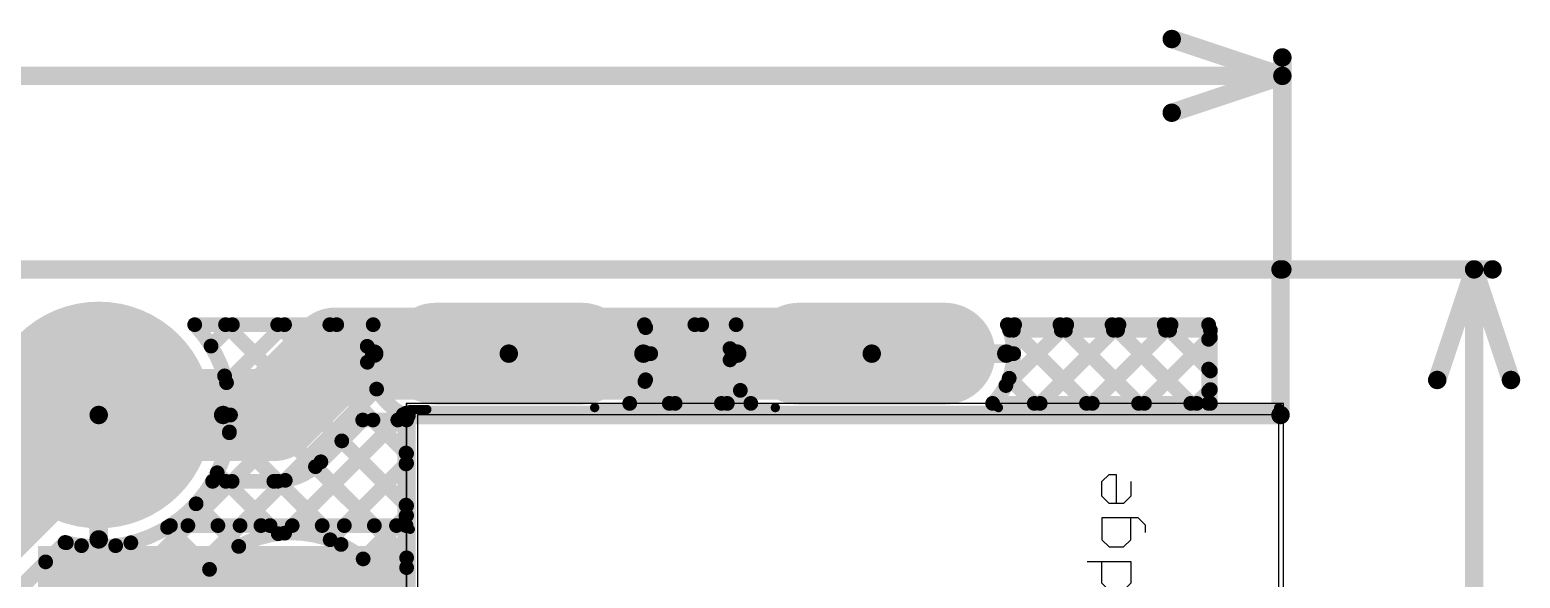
# Model space of a CAD drawing. Header units: millimetres. Extents: x 3.9 to 7.44, y 1.03 to 3.16.
# Drawn here: x 6.624 to 7.432, y 2.862 to 3.16 of the extents above; entities that cross this region are included whole.
import ezdxf

# ---------------------------------------------------------------- set-up
doc = ezdxf.new("R2010")
doc.units = ezdxf.units.MM
doc.header["$MEASUREMENT"] = 0
for name, color, linetype in [('BottomLayer', 5, 'Continuous'), ('BottomSolder', 6, 'Continuous'), ('Mechanical1', 6, 'Continuous'), ('Mechanical2', 216, 'Continuous'), ('MultiLayer', 9, 'Continuous'), ('PadHoleLayer', 156, 'Continuous'), ('TopLayer', 1, 'Continuous'), ('TopOverlay', 2, 'Continuous'), ('TopSolder', 216, 'Continuous')]:
    doc.layers.add(name, color=color, linetype=linetype)

# ---------------------------------------------------------------- blocks, each defined once
blk = doc.blocks.new('DC_C024E_7A_1_65_1')
at = {"layer": 'BottomLayer'}
for points, const_width in [([(-0.01555, 0.16929), (-0.12972, 0.16929)], 0.04331), ([(0.11831, 0.08098), (0.11831, 0.11642)], 0.04331), ([(-0.11791, -0.16929), (-0.19665, -0.16929)], 0.04724), ([(0.07894, -0.16929), (0.0002, -0.16929)], 0.04724)]:
    blk.add_lwpolyline(points, dxfattribs=dict(at, const_width=const_width))
for points, const_width in [([(-0.14055, 0.16929, 1), (-0.1189, 0.16929, 1)], 0.02165), ([(-0.02638, 0.16929, 1), (-0.00472, 0.16929, 1)], 0.02165), ([(0.10748, 0.11642, 1), (0.12913, 0.11642, 1)], 0.02165), ([(0.10748, 0.08098, 1), (0.12913, 0.08098, 1)], 0.02165), ([(0.13268, -0.01181, 1), (0.18189, -0.01181, 1)], 0.04921), ([(-0.20846, -0.16929, 1), (-0.18484, -0.16929, 1)], 0.02362), ([(-0.12972, -0.16929, 1), (-0.1061, -0.16929, 1)], 0.02362), ([(-0.01161, -0.16929, 1), (0.01201, -0.16929, 1)], 0.02362), ([(0.06713, -0.16929, 1), (0.09075, -0.16929, 1)], 0.02362)]:
    blk.add_lwpolyline(points, format="xyb", close=True, dxfattribs=dict(at, const_width=const_width))
at = {"layer": 'BottomSolder'}
for points, const_width in [([(-0.01555, 0.16929), (-0.12972, 0.16929)], 0.05131), ([(0.11831, 0.08098), (0.11831, 0.11642)], 0.05131), ([(-0.11791, -0.16929), (-0.19665, -0.16929)], 0.05524), ([(0.07894, -0.16929), (0.0002, -0.16929)], 0.05524)]:
    blk.add_lwpolyline(points, dxfattribs=dict(at, const_width=const_width))
for points, const_width in [([(-0.14255, 0.16929, 1), (-0.1169, 0.16929, 1)], 0.02565), ([(-0.02838, 0.16929, 1), (-0.00272, 0.16929, 1)], 0.02565), ([(0.10548, 0.11642, 1), (0.13113, 0.11642, 1)], 0.02565), ([(0.10548, 0.08098, 1), (0.13113, 0.08098, 1)], 0.02565), ([(0.13068, -0.01181, 1), (0.18389, -0.01181, 1)], 0.05321), ([(-0.21046, -0.16929, 1), (-0.18284, -0.16929, 1)], 0.02762), ([(-0.13172, -0.16929, 1), (-0.1041, -0.16929, 1)], 0.02762), ([(-0.01361, -0.16929, 1), (0.01401, -0.16929, 1)], 0.02762), ([(0.06513, -0.16929, 1), (0.09275, -0.16929, 1)], 0.02762)]:
    blk.add_lwpolyline(points, format="xyb", close=True, dxfattribs=dict(at, const_width=const_width))
at = {"layer": 'Mechanical1'}
for p, q in [((0.089, 0.139), (-0.378, 0.139)), ((-0.378, 0.139), (-0.378, -0.136)), ((0.089, -0.136), (0.089, 0.139)), ((-0.378, -0.136), (0.089, -0.136))]:
    blk.add_line(p, q, dxfattribs=at)
at = {"layer": 'MultiLayer'}
for points, const_width in [([(-0.01555, 0.16929), (-0.12972, 0.16929)], 0.04331), ([(0.11831, 0.08098), (0.11831, 0.11642)], 0.04331), ([(-0.11791, -0.16929), (-0.19665, -0.16929)], 0.04724), ([(0.07894, -0.16929), (0.0002, -0.16929)], 0.04724)]:
    blk.add_lwpolyline(points, dxfattribs=dict(at, const_width=const_width))
for points, const_width in [([(-0.14055, 0.16929, 1), (-0.1189, 0.16929, 1)], 0.02165), ([(-0.02638, 0.16929, 1), (-0.00472, 0.16929, 1)], 0.02165), ([(0.10748, 0.11642, 1), (0.12913, 0.11642, 1)], 0.02165), ([(0.10748, 0.08098, 1), (0.12913, 0.08098, 1)], 0.02165), ([(0.13268, -0.01181, 1), (0.18189, -0.01181, 1)], 0.04921), ([(-0.20846, -0.16929, 1), (-0.18484, -0.16929, 1)], 0.02362), ([(-0.12972, -0.16929, 1), (-0.1061, -0.16929, 1)], 0.02362), ([(-0.01161, -0.16929, 1), (0.01201, -0.16929, 1)], 0.02362), ([(0.06713, -0.16929, 1), (0.09075, -0.16929, 1)], 0.02362)]:
    blk.add_lwpolyline(points, format="xyb", close=True, dxfattribs=dict(at, const_width=const_width))
at = {"layer": 'PadHoleLayer'}
for points, const_width in [([(-0.02121, 0.16117), (-0.12406, 0.16117, -1), (-0.12406, 0.17741), (-0.02121, 0.17741, -1)], 0.00541), ([(0.11019, 0.08271), (0.11019, 0.11469, -1), (0.12643, 0.11469), (0.12643, 0.08271, -1)], 0.00541), ([(0.1435, -0.01181, 1), (0.17106, -0.01181, 1)], 0.02756), ([(-0.12751, -0.17741), (-0.18706, -0.17741, -1), (-0.18706, -0.16117), (-0.12751, -0.16117, -1)], 0.00541), ([(0.06934, -0.17741), (0.00979, -0.17741, -1), (0.00979, -0.16117), (0.06934, -0.16117, -1)], 0.00541)]:
    blk.add_lwpolyline(points, format="xyb", close=True, dxfattribs=dict(at, const_width=const_width))
at = {"layer": 'TopLayer'}
for points, const_width in [([(-0.01555, 0.16929), (-0.12972, 0.16929)], 0.04331), ([(0.11831, 0.08098), (0.11831, 0.11642)], 0.04331), ([(-0.11791, -0.16929), (-0.19665, -0.16929)], 0.04724), ([(0.07894, -0.16929), (0.0002, -0.16929)], 0.04724)]:
    blk.add_lwpolyline(points, dxfattribs=dict(at, const_width=const_width))
for points, const_width in [([(-0.14055, 0.16929, 1), (-0.1189, 0.16929, 1)], 0.02165), ([(-0.02638, 0.16929, 1), (-0.00472, 0.16929, 1)], 0.02165), ([(0.10748, 0.11642, 1), (0.12913, 0.11642, 1)], 0.02165), ([(0.10748, 0.08098, 1), (0.12913, 0.08098, 1)], 0.02165), ([(0.13268, -0.01181, 1), (0.18189, -0.01181, 1)], 0.04921), ([(-0.20846, -0.16929, 1), (-0.18484, -0.16929, 1)], 0.02362), ([(-0.12972, -0.16929, 1), (-0.1061, -0.16929, 1)], 0.02362), ([(-0.01161, -0.16929, 1), (0.01201, -0.16929, 1)], 0.02362), ([(0.06713, -0.16929, 1), (0.09075, -0.16929, 1)], 0.02362)]:
    blk.add_lwpolyline(points, format="xyb", close=True, dxfattribs=dict(at, const_width=const_width))
at = {"layer": 'TopOverlay'}
for p, q in [((0.086, 0.134), (0.086, 0.134)), ((-0.2742, 0.1245), (-0.29782, 0.1245)), ((-0.29782, 0.1245), (-0.29782, 0.11269)), ((-0.28601, 0.11269), (-0.28601, 0.1245)), ((-0.28601, 0.1245), (-0.28601, 0.11269)), ((-0.2742, 0.11269), (-0.2742, 0.1245)), ((-0.29782, 0.11269), (-0.29388, 0.10876)), ((-0.29388, 0.10876), (-0.28994, 0.10876)), ((-0.28994, 0.10876), (-0.28601, 0.11269)), ((-0.28601, 0.11269), (-0.28207, 0.10876)), ((-0.28207, 0.10876), (-0.27814, 0.10876)), ((-0.27814, 0.10876), (-0.2742, 0.11269)), ((-0.29388, 0.10089), (-0.29782, 0.09695)), ((-0.28601, 0.10089), (-0.29388, 0.10089)), ((-0.28207, 0.09695), (-0.28601, 0.10089)), ((-0.29782, 0.09695), (-0.29782, 0.08908)), ((-0.29782, 0.08908), (-0.29388, 0.08514)), ((-0.28601, 0.08514), (-0.28207, 0.08908)), ((-0.28207, 0.08908), (-0.28207, 0.09695)), ((-0.29388, 0.08514), (-0.28601, 0.08514)), ((-0.29782, 0.07334), (-0.29388, 0.07727)), ((-0.29782, 0.06153), (-0.29782, 0.07334)), ((-0.29388, 0.07727), (-0.28994, 0.07334)), ((-0.28994, 0.07334), (-0.28994, 0.06153)), ((-0.28207, 0.07334), (-0.28207, 0.06546)), ((-0.28207, 0.06546), (-0.28601, 0.06153)), ((-0.28601, 0.06153), (-0.29782, 0.06153)), ((-0.28207, 0.05366), (-0.29782, 0.05366)), ((-0.29782, 0.05366), (-0.28994, 0.05366)), ((-0.28994, 0.05366), (-0.28601, 0.04972)), ((-0.28601, 0.04972), (-0.28207, 0.04579)), ((-0.28207, 0.04579), (-0.28207, 0.04185)), ((-0.29782, 0.02611), (-0.29388, 0.03004)), ((-0.29782, 0.0143), (-0.29782, 0.02611)), ((-0.29388, 0.03004), (-0.28601, 0.03004)), ((-0.28601, 0.03004), (-0.28207, 0.02611)), ((-0.28207, 0.02611), (-0.28207, 0.0143)), ((-0.2742, 0.0143), (-0.29782, 0.0143)), ((-0.2742, -0.01719), (-0.29782, -0.01719)), ((-0.29782, -0.01719), (-0.29782, -0.03293)), ((-0.28601, -0.01719), (-0.28601, -0.02506)), ((-0.2742, -0.03293), (-0.2742, -0.01719)), ((-0.29782, -0.04474), (-0.29388, -0.0408)), ((-0.29782, -0.05654), (-0.29782, -0.04474)), ((-0.29388, -0.0408), (-0.28601, -0.0408)), ((-0.28601, -0.0408), (-0.28207, -0.04474)), ((-0.28207, -0.04474), (-0.28207, -0.05654)), ((-0.2742, -0.05654), (-0.29782, -0.05654)), ((-0.29388, -0.06441), (-0.29782, -0.06835)), ((-0.28601, -0.06441), (-0.29388, -0.06441)), ((-0.28207, -0.06835), (-0.28601, -0.06441)), ((-0.30569, -0.07229), (-0.30569, -0.07622)), ((-0.29782, -0.06835), (-0.29782, -0.08016)), ((-0.28207, -0.08016), (-0.28207, -0.06835)), ((-0.30569, -0.07622), (-0.30175, -0.08016)), ((-0.30175, -0.08016), (-0.28207, -0.08016)), ((-0.29782, -0.09196), (-0.29388, -0.08803)), ((-0.29388, -0.08803), (-0.28601, -0.08803)), ((-0.28994, -0.10377), (-0.28994, -0.08803)), ((-0.28601, -0.08803), (-0.28207, -0.09196)), ((-0.29782, -0.09984), (-0.29782, -0.09196)), ((-0.28207, -0.09196), (-0.28207, -0.09984)), ((-0.28601, -0.10377), (-0.28994, -0.10377)), ((-0.28207, -0.09984), (-0.28601, -0.10377))]:
    blk.add_line(p, q, dxfattribs=at)
for points, const_width in [([(-0.214, 0.143), (-0.378, 0.143)], 0.005), ([(0.09265, 0.143), (0.081, 0.143)], 0.005), ([(0.09265, 0.143), (0.09265, 0.07665)], 0.005), ([(-0.349, 0.104), (-0.366, 0.087)], 0.005), ([(-0.349, 0.104), (-0.349, 0.087)], 0.005), ([(-0.349, 0.07), (-0.366, 0.087)], 0.005), ([(-0.349, 0.087), (-0.349, 0.07)], 0.005), ([(-0.319, 0.087), (-0.349, 0.087)], 0.005), ([(0.093, -0.074), (0.093, -0.139)], 0.00504), ([(0.093, -0.139), (0.084, -0.139)], 0.005), ([(-0.226, -0.14), (-0.378, -0.14)], 0.005), ([(-0.007, -0.14), (-0.105, -0.14)], 0.005)]:
    blk.add_lwpolyline(points, dxfattribs=dict(at, const_width=const_width))
for points, const_width in [([(-0.37925, 0.143, 1), (-0.37675, 0.143, 1)], 0.0025), ([(-0.21525, 0.143, 1), (-0.21275, 0.143, 1)], 0.0025), ([(0.07975, 0.143, 1), (0.08225, 0.143, 1)], 0.0025), ([(0.0914, 0.143, 1), (0.0939, 0.143, 1)], 0.0025), ([(0.0914, 0.143, 1), (0.0939, 0.143, 1)], 0.0025), ([(-0.35025, 0.104, 1), (-0.34775, 0.104, 1)], 0.0025), ([(-0.35025, 0.104, 1), (-0.34775, 0.104, 1)], 0.0025), ([(-0.36725, 0.087, 1), (-0.36475, 0.087, 1)], 0.0025), ([(-0.36725, 0.087, 1), (-0.36475, 0.087, 1)], 0.0025), ([(-0.35025, 0.087, 1), (-0.34775, 0.087, 1)], 0.0025), ([(-0.35025, 0.087, 1), (-0.34775, 0.087, 1)], 0.0025), ([(-0.35025, 0.087, 1), (-0.34775, 0.087, 1)], 0.0025), ([(-0.32025, 0.087, 1), (-0.31775, 0.087, 1)], 0.0025), ([(0.0914, 0.07665, 1), (0.0939, 0.07665, 1)], 0.0025), ([(-0.35025, 0.07, 1), (-0.34775, 0.07, 1)], 0.0025), ([(-0.35025, 0.07, 1), (-0.34775, 0.07, 1)], 0.0025), ([(0.17107, 0.056, 1), (0.15693, 0.056, 1)], 0.01), ([(0.15443, 0.056, 1), (0.15943, 0.056, 1)], 0.005), ([(0.16857, 0.056, 1), (0.17357, 0.056, 1)], 0.005), ([(0.09174, -0.074, 1), (0.09426, -0.074, 1)], 0.00252), ([(0.08275, -0.139, 1), (0.08525, -0.139, 1)], 0.0025), ([(0.09174, -0.139, 1), (0.09426, -0.139, 1)], 0.00252), ([(0.09175, -0.139, 1), (0.09425, -0.139, 1)], 0.0025), ([(-0.37925, -0.14, 1), (-0.37675, -0.14, 1)], 0.0025), ([(-0.22725, -0.14, 1), (-0.22475, -0.14, 1)], 0.0025), ([(-0.10625, -0.14, 1), (-0.10375, -0.14, 1)], 0.0025), ([(-0.00825, -0.14, 1), (-0.00575, -0.14, 1)], 0.0025)]:
    blk.add_lwpolyline(points, format="xyb", close=True, dxfattribs=dict(at, const_width=const_width))
at = {"layer": 'TopSolder'}
for points, const_width in [([(-0.01555, 0.16929), (-0.12972, 0.16929)], 0.05131), ([(0.11831, 0.08098), (0.11831, 0.11642)], 0.05131), ([(-0.11791, -0.16929), (-0.19665, -0.16929)], 0.05524), ([(0.07894, -0.16929), (0.0002, -0.16929)], 0.05524)]:
    blk.add_lwpolyline(points, dxfattribs=dict(at, const_width=const_width))
for points, const_width in [([(-0.14255, 0.16929, 1), (-0.1169, 0.16929, 1)], 0.02565), ([(-0.02838, 0.16929, 1), (-0.00272, 0.16929, 1)], 0.02565), ([(0.10548, 0.11642, 1), (0.13113, 0.11642, 1)], 0.02565), ([(0.10548, 0.08098, 1), (0.13113, 0.08098, 1)], 0.02565), ([(0.13068, -0.01181, 1), (0.18389, -0.01181, 1)], 0.05321), ([(-0.21046, -0.16929, 1), (-0.18284, -0.16929, 1)], 0.02762), ([(-0.13172, -0.16929, 1), (-0.1041, -0.16929, 1)], 0.02762), ([(-0.01361, -0.16929, 1), (0.01401, -0.16929, 1)], 0.02762), ([(0.06513, -0.16929, 1), (0.09275, -0.16929, 1)], 0.02762)]:
    blk.add_lwpolyline(points, format="xyb", close=True, dxfattribs=dict(at, const_width=const_width))

msp = doc.modelspace()

# ---------------------------------------------------------------- linework, layer by layer
at = {"layer": 'BottomLayer'}
for p, q in [((7.30369, 2.9573), (6.828, 2.9573)), ((6.828, 2.9573), (6.828, 2.6693)), ((7.30369, 2.6873), (7.30369, 2.9573))]:
    msp.add_line(p, q, dxfattribs=at)
for points, const_width in [([(6.63225, 2.951, 1), (6.68975, 2.951, 1)], 0.0575), ([(6.77679, 2.98429, 1), (6.80179, 2.98429, 1)], 0.025), ([(6.77679, 2.98429, 1), (6.80179, 2.98429, 1)], 0.025), ([(6.86493, 2.98429, 1), (6.88993, 2.98429, 1)], 0.025), ([(6.86493, 2.98429, 1), (6.88993, 2.98429, 1)], 0.025), ([(7.06178, 2.98429, 1), (7.08678, 2.98429, 1)], 0.025), ([(7.15306, 2.997, 1), (7.15706, 2.997, 1)], 0.004), ([(7.15306, 2.997, 1), (7.15706, 2.997, 1)], 0.004), ([(7.15506, 2.997, 1), (7.15906, 2.997, 1)], 0.004), ([(7.18107, 2.997, 1), (7.18507, 2.997, 1)], 0.004), ([(7.18334, 2.997, 1), (7.18734, 2.997, 1)], 0.004), ([(7.20936, 2.997, 1), (7.21336, 2.997, 1)], 0.004), ([(7.21162, 2.997, 1), (7.21562, 2.997, 1)], 0.004), ([(7.23764, 2.997, 1), (7.24164, 2.997, 1)], 0.004), ([(7.23991, 2.997, 1), (7.24391, 2.997, 1)], 0.004), ([(7.262, 2.997, 1), (7.266, 2.997, 1)], 0.004), ([(7.262, 2.997, 1), (7.266, 2.997, 1)], 0.004), ([(7.262, 2.99307, 1), (7.266, 2.99307, 1)], 0.004), ([(7.07778, 2.98429, 1), (7.08278, 2.98429, 1)], 0.005), ([(7.15078, 2.98429, 1), (7.15578, 2.98429, 1)], 0.005), ([(7.15528, 2.98429, 1), (7.15928, 2.98429, 1)], 0.004), ([(7.15528, 2.98429, 1), (7.15928, 2.98429, 1)], 0.004), ([(6.6485, 2.951, 1), (6.6735, 2.951, 1)], 0.025), ([(6.6485, 2.951, 1), (6.6735, 2.951, 1)], 0.025), ([(6.7435, 2.951, 1), (6.7685, 2.951, 1)], 0.025), ([(6.7435, 2.951, 1), (6.7685, 2.951, 1)], 0.025), ([(7.15283, 2.97094, 1), (7.15683, 2.97094, 1)], 0.004), ([(7.262, 2.97491, 1), (7.266, 2.97491, 1)], 0.004), ([(7.15106, 2.96699, 1), (7.15506, 2.96699, 1)], 0.004), ([(7.262, 2.96479, 1), (7.266, 2.96479, 1)], 0.004), ([(7.14386, 2.9573, 1), (7.14786, 2.9573, 1)], 0.004), ([(7.14386, 2.9573, 1), (7.14786, 2.9573, 1)], 0.004), ([(7.16647, 2.9573, 1), (7.17047, 2.9573, 1)], 0.004), ([(7.16966, 2.9573, 1), (7.17366, 2.9573, 1)], 0.004), ([(7.19476, 2.9573, 1), (7.19876, 2.9573, 1)], 0.004), ([(7.19794, 2.9573, 1), (7.20194, 2.9573, 1)], 0.004), ([(7.22304, 2.9573, 1), (7.22704, 2.9573, 1)], 0.004), ([(7.22623, 2.9573, 1), (7.23023, 2.9573, 1)], 0.004), ([(7.25132, 2.9573, 1), (7.25532, 2.9573, 1)], 0.004), ([(7.25451, 2.9573, 1), (7.25851, 2.9573, 1)], 0.004), ([(7.262, 2.9573, 1), (7.266, 2.9573, 1)], 0.004), ([(7.262, 2.9573, 1), (7.266, 2.9573, 1)], 0.004), ([(6.6585, 2.951, 1), (6.6635, 2.951, 1)], 0.005), ([(6.6585, 2.951, 1), (6.6635, 2.951, 1)], 0.005), ([(6.8022, 2.94829, 1), (6.8062, 2.94829, 1)], 0.004), ([(6.8022, 2.94829, 1), (6.8062, 2.94829, 1)], 0.004), ([(6.80778, 2.94829, 1), (6.81178, 2.94829, 1)], 0.004), ([(6.82124, 2.94829, 1), (6.82524, 2.94829, 1)], 0.004), ([(6.826, 2.94829, 1), (6.83, 2.94829, 1)], 0.004), ([(6.826, 2.94829, 1), (6.83, 2.94829, 1)], 0.004), ([(6.79085, 2.93694, 1), (6.79485, 2.93694, 1)], 0.004), ([(6.77656, 2.92295, 1), (6.78056, 2.92295, 1)], 0.004), ([(6.77946, 2.92554, 1), (6.78346, 2.92554, 1)], 0.004), ([(6.7795, 2.92559, 1), (6.7835, 2.92559, 1)], 0.004), ([(6.7795, 2.92559, 1), (6.7835, 2.92559, 1)], 0.004), ([(6.826, 2.93007, 1), (6.83, 2.93007, 1)], 0.004), ([(6.826, 2.92477, 1), (6.83, 2.92477, 1)], 0.004), ([(6.72078, 2.915, 1), (6.72478, 2.915, 1)], 0.004), ([(6.72078, 2.915, 1), (6.72478, 2.915, 1)], 0.004), ([(6.72794, 2.915, 1), (6.73194, 2.915, 1)], 0.004), ([(6.73138, 2.915, 1), (6.73538, 2.915, 1)], 0.004), ([(6.754, 2.915, 1), (6.758, 2.915, 1)], 0.004), ([(6.754, 2.915, 1), (6.758, 2.915, 1)], 0.004), ([(6.754, 2.915, 1), (6.758, 2.915, 1)], 0.004), ([(6.75616, 2.91506, 1), (6.76016, 2.91506, 1)], 0.004), ([(6.7602, 2.91554, 1), (6.7642, 2.91554, 1)], 0.004), ([(6.71183, 2.90282, 1), (6.71583, 2.90282, 1)], 0.004), ([(6.826, 2.90179, 1), (6.83, 2.90179, 1)], 0.004), ([(6.69634, 2.89003, 1), (6.70034, 2.89003, 1)], 0.004), ([(6.826, 2.89649, 1), (6.83, 2.89649, 1)], 0.004), ([(6.6585, 2.8835, 1), (6.6635, 2.8835, 1)], 0.005), ([(6.82593, 2.82681, 1), (6.7055, 2.82681, 1)], 0.008), ([(6.75636, 2.88657, 1), (6.76036, 2.88657, 1)], 0.004), ([(6.75985, 2.8869, 1), (6.76385, 2.8869, 1)], 0.004), ([(6.78454, 2.88331, 1), (6.78854, 2.88331, 1)], 0.004), ([(6.64077, 2.88186, 1), (6.64477, 2.88186, 1)], 0.004), ([(6.64077, 2.88186, 1), (6.64477, 2.88186, 1)], 0.004), ([(6.64149, 2.88168, 1), (6.64549, 2.88168, 1)], 0.004), ([(6.64969, 2.88011, 1), (6.65369, 2.88011, 1)], 0.004), ([(6.66819, 2.88009, 1), (6.67219, 2.88009, 1)], 0.004), ([(6.67643, 2.88166, 1), (6.68043, 2.88166, 1)], 0.004), ([(6.73495, 2.87971, 1), (6.73895, 2.87971, 1)], 0.004), ([(6.79047, 2.88076, 1), (6.79447, 2.88076, 1)], 0.004), ([(6.63021, 2.8713, 1), (6.63421, 2.8713, 1)], 0.004), ([(6.71911, 2.86726, 1), (6.72311, 2.86726, 1)], 0.004), ([(6.80244, 2.87292, 1), (6.80644, 2.87292, 1)], 0.004), ([(6.826, 2.87351, 1), (6.83, 2.87351, 1)], 0.004), ([(6.826, 2.8682, 1), (6.83, 2.8682, 1)], 0.004)]:
    msp.add_lwpolyline(points, format="xyb", close=True, dxfattribs=dict(at, const_width=const_width))
for points, const_width in [([(6.756, 2.951), (6.78929, 2.98429)], 0.05), ([(6.78929, 2.98429), (6.87743, 2.98429)], 0.05), ([(6.87743, 2.98429), (7.07428, 2.98429)], 0.05), ([(7.15306, 2.96699), (7.18307, 2.997)], 0.008), ([(7.15506, 2.997), (7.264, 2.997)], 0.008), ([(7.15706, 2.997), (7.19676, 2.9573)], 0.008), ([(7.17166, 2.9573), (7.21136, 2.997)], 0.008), ([(7.18534, 2.997), (7.22504, 2.9573)], 0.008), ([(7.19994, 2.9573), (7.23964, 2.997)], 0.008), ([(7.21362, 2.997), (7.25332, 2.9573)], 0.008), ([(7.24191, 2.997), (7.264, 2.97491)], 0.008), ([(7.264, 2.9573), (7.264, 2.997)], 0.008), ([(7.22823, 2.9573), (7.264, 2.99307)], 0.008), ([(7.08028, 2.98429), (7.15328, 2.98429)], 0.01), ([(6.528, 2.818), (6.661, 2.951)], 0.05), ([(6.661, 2.951), (6.756, 2.951)], 0.05), ([(7.15483, 2.97094), (7.16847, 2.9573)], 0.008), ([(7.25651, 2.9573), (7.264, 2.96479)], 0.008), ([(7.14586, 2.9573), (7.264, 2.9573)], 0.008), ([(6.5935, 2.951), (6.661, 2.951)], 0.01), ([(6.661, 2.8835), (6.661, 2.951)], 0.01), ([(6.76185, 2.8869), (6.82324, 2.94829)], 0.008), ([(6.7815, 2.92559), (6.8042, 2.94829)], 0.008), ([(6.8042, 2.94829), (6.828, 2.94829)], 0.008), ([(6.80978, 2.94829), (6.828, 2.93007)], 0.008), ([(6.828, 2.761), (6.828, 2.94829)], 0.008), ([(6.79285, 2.93694), (6.828, 2.90179)], 0.008), ([(6.77856, 2.92295), (6.828, 2.87351)], 0.008), ([(6.78654, 2.88331), (6.828, 2.92477)], 0.008), ([(6.53014, 2.71177), (6.73338, 2.915)], 0.008), ([(6.54429, 2.69762), (6.7622, 2.91554)], 0.008), ([(6.72278, 2.915), (6.756, 2.915)], 0.008), ([(6.72994, 2.915), (6.75836, 2.88657)], 0.008), ([(6.75816, 2.91506), (6.79247, 2.88076)], 0.008), ([(6.71383, 2.90282), (6.73695, 2.87971)], 0.008), ([(6.69834, 2.89003), (6.72111, 2.86726)], 0.008), ([(6.80444, 2.87292), (6.828, 2.89649)], 0.008), ([(6.50186, 2.74005), (6.64349, 2.88168)], 0.008), ([(6.516, 2.72591), (6.67019, 2.88009)], 0.008), ([(6.5535, 2.79259), (6.64277, 2.88186)], 0.008), ([(6.65169, 2.88011), (6.70551, 2.82629)], 0.008), ([(6.67843, 2.88166), (6.71013, 2.84996)], 0.008), ([(6.63221, 2.8713), (6.76815, 2.73536)], 0.008), ([(6.81744, 2.85764), (6.828, 2.8682)], 0.008)]:
    msp.add_lwpolyline(points, dxfattribs=dict(at, const_width=const_width))
at = {"layer": 'BottomLayer', "const_width": 0.008}
for points in [[(7.15506, 2.997, -0.086359), (7.15728, 2.98429)], [(7.15728, 2.98429, -0.202748), (7.14586, 2.9573)], [(6.7815, 2.92559, -0.199396), (6.756, 2.915)], [(6.78146, 2.92554, -0.198912), (6.756, 2.915)], [(6.72278, 2.915, -0.337202), (6.64277, 2.88186)]]:
    msp.add_lwpolyline(points, format="xyb", dxfattribs=at)
at = {"layer": 'BottomSolder', "const_width": 0.0615}
msp.add_lwpolyline([(6.63025, 2.951, 1), (6.69175, 2.951, 1)], format="xyb", close=True, dxfattribs=at)
at = {"layer": 'Mechanical1', "const_width": 0.01}
for points in [[(7.243, 3.155), (7.303, 3.135)], [(7.303, 3.03), (7.303, 3.145)], [(5.87241, 3.135), (7.303, 3.135)], [(7.243, 3.115), (7.303, 3.135)], [(7.303, 3.03), (7.417, 3.03)], [(7.387, 2.97), (7.407, 3.03)], [(7.407, 3.03), (7.427, 2.97)], [(7.407, 2.30091), (7.407, 3.03)]]:
    msp.add_lwpolyline(points, dxfattribs=at)
at = {"layer": 'Mechanical1', "const_width": 0.005}
for points in [[(7.2405, 3.155, 1), (7.2455, 3.155, 1)], [(7.3005, 3.145, 1), (7.3055, 3.145, 1)], [(7.3005, 3.135, 1), (7.3055, 3.135, 1)], [(7.3005, 3.135, 1), (7.3055, 3.135, 1)], [(7.3005, 3.135, 1), (7.3055, 3.135, 1)], [(7.2405, 3.115, 1), (7.2455, 3.115, 1)], [(7.3005, 3.03, 1), (7.3055, 3.03, 1)], [(7.3005, 3.03, 1), (7.3055, 3.03, 1)], [(7.4045, 3.03, 1), (7.4095, 3.03, 1)], [(7.4045, 3.03, 1), (7.4095, 3.03, 1)], [(7.4045, 3.03, 1), (7.4095, 3.03, 1)], [(7.4145, 3.03, 1), (7.4195, 3.03, 1)], [(7.3845, 2.97, 1), (7.3895, 2.97, 1)], [(7.4245, 2.97, 1), (7.4295, 2.97, 1)]]:
    msp.add_lwpolyline(points, format="xyb", close=True, dxfattribs=at)
at = {"layer": 'Mechanical2', "const_width": 0.01}
for points in [[(3.902, 3.03), (7.302, 3.03)], [(7.302, 2.951), (7.302, 3.03)], [(6.828, 2.676), (6.828, 2.951)], [(6.828, 2.951), (7.302, 2.951)]]:
    msp.add_lwpolyline(points, dxfattribs=at)
at = {"layer": 'Mechanical2', "const_width": 0.005}
for points in [[(7.2995, 3.03, 1), (7.3045, 3.03, 1)], [(7.2995, 3.03, 1), (7.3045, 3.03, 1)], [(6.8255, 2.951, 1), (6.8305, 2.951, 1)], [(6.8255, 2.951, 1), (6.8305, 2.951, 1)], [(7.2995, 2.951, 1), (7.3045, 2.951, 1)], [(7.2995, 2.951, 1), (7.3045, 2.951, 1)]]:
    msp.add_lwpolyline(points, format="xyb", close=True, dxfattribs=at)
at = {"layer": 'MultiLayer', "const_width": 0.0575}
msp.add_lwpolyline([(6.63225, 2.951, 1), (6.68975, 2.951, 1)], format="xyb", close=True, dxfattribs=at)
at = {"layer": 'PadHoleLayer', "const_width": 0.01375}
msp.add_lwpolyline([(6.68163, 2.97412), (6.68163, 2.92787), (6.64037, 2.92787), (6.64037, 2.97412)], close=True, dxfattribs=at)
at = {"layer": 'TopLayer'}
for p, q in [((7.30369, 2.9573), (6.82769, 2.9573)), ((6.82769, 2.9573), (6.82769, 2.6693)), ((7.30369, 2.6873), (7.30369, 2.9573))]:
    msp.add_line(p, q, dxfattribs=at)
for points, const_width in [([(6.63225, 2.951, 1), (6.68975, 2.951, 1)], 0.0575), ([(6.71107, 3, 1), (6.71507, 3, 1)], 0.004), ([(6.71107, 3, 1), (6.71507, 3, 1)], 0.004), ([(6.72779, 3, 1), (6.73179, 3, 1)], 0.004), ([(6.73152, 3, 1), (6.73552, 3, 1)], 0.004), ([(6.75607, 3, 1), (6.76007, 3, 1)], 0.004), ([(6.75981, 3, 1), (6.76381, 3, 1)], 0.004), ([(6.78436, 3, 1), (6.78836, 3, 1)], 0.004), ([(6.78809, 3, 1), (6.79209, 3, 1)], 0.004), ([(6.80788, 3, 1), (6.81188, 3, 1)], 0.004), ([(6.80788, 3, 1), (6.81188, 3, 1)], 0.004), ([(6.95499, 3, 1), (6.95899, 3, 1)], 0.004), ([(6.95499, 3, 1), (6.95899, 3, 1)], 0.004), ([(6.95569, 2.99838, 1), (6.95969, 2.99838, 1)], 0.004), ([(6.98235, 3, 1), (6.98635, 3, 1)], 0.004), ([(6.98608, 3, 1), (6.99008, 3, 1)], 0.004), ([(7.00473, 3, 1), (7.00873, 3, 1)], 0.004), ([(7.00473, 3, 1), (7.00873, 3, 1)], 0.004), ([(7.15184, 3, 1), (7.15584, 3, 1)], 0.004), ([(7.15184, 3, 1), (7.15584, 3, 1)], 0.004), ([(7.15206, 3, 1), (7.15606, 3, 1)], 0.004), ([(7.15299, 2.9972, 1), (7.15699, 2.9972, 1)], 0.004), ([(7.15579, 3, 1), (7.15979, 3, 1)], 0.004), ([(7.18034, 3, 1), (7.18434, 3, 1)], 0.004), ([(7.18407, 3, 1), (7.18807, 3, 1)], 0.004), ([(7.20862, 3, 1), (7.21262, 3, 1)], 0.004), ([(7.21236, 3, 1), (7.21636, 3, 1)], 0.004), ([(7.23691, 3, 1), (7.24091, 3, 1)], 0.004), ([(7.24064, 3, 1), (7.24464, 3, 1)], 0.004), ([(7.261, 3, 1), (7.265, 3, 1)], 0.004), ([(7.261, 3, 1), (7.265, 3, 1)], 0.004), ([(6.71993, 2.98841, 1), (6.72393, 2.98841, 1)], 0.004), ([(6.80465, 2.98827, 1), (6.80865, 2.98827, 1)], 0.004), ([(7.00139, 2.98702, 1), (7.00539, 2.98702, 1)], 0.004), ([(7.261, 2.99207, 1), (7.265, 2.99207, 1)], 0.004), ([(6.80473, 2.97963, 1), (6.80873, 2.97963, 1)], 0.004), ([(6.80794, 2.98429, 1), (6.81294, 2.98429, 1)], 0.005), ([(6.88093, 2.98429, 1), (6.88593, 2.98429, 1)], 0.005), ([(6.88093, 2.98429, 1), (6.88593, 2.98429, 1)], 0.005), ([(6.95393, 2.98429, 1), (6.95893, 2.98429, 1)], 0.005), ([(6.95843, 2.98429, 1), (6.96243, 2.98429, 1)], 0.004), ([(6.95843, 2.98429, 1), (6.96243, 2.98429, 1)], 0.004), ([(7.00144, 2.98091, 1), (7.00544, 2.98091, 1)], 0.004), ([(7.00479, 2.98429, 1), (7.00979, 2.98429, 1)], 0.005), ([(7.07778, 2.98429, 1), (7.08278, 2.98429, 1)], 0.005), ([(7.07778, 2.98429, 1), (7.08278, 2.98429, 1)], 0.005), ([(7.15078, 2.98429, 1), (7.15578, 2.98429, 1)], 0.005), ([(7.15528, 2.98429, 1), (7.15928, 2.98429, 1)], 0.004), ([(7.15528, 2.98429, 1), (7.15928, 2.98429, 1)], 0.004), ([(6.72727, 2.97223, 1), (6.73128, 2.97223, 1)], 0.004), ([(7.15283, 2.97094, 1), (7.15683, 2.97094, 1)], 0.004), ([(7.261, 2.97591, 1), (7.265, 2.97591, 1)], 0.004), ([(6.72832, 2.96851, 1), (6.73232, 2.96851, 1)], 0.004), ([(6.80973, 2.96506, 1), (6.81373, 2.96506, 1)], 0.004), ([(6.95525, 2.96917, 1), (6.95925, 2.96917, 1)], 0.004), ([(6.95566, 2.97012, 1), (6.95966, 2.97012, 1)], 0.004), ([(7.00701, 2.96436, 1), (7.01101, 2.96436, 1)], 0.004), ([(7.15106, 2.96699, 1), (7.15506, 2.96699, 1)], 0.004), ([(7.261, 2.96379, 1), (7.265, 2.96379, 1)], 0.004), ([(6.94701, 2.9573, 1), (6.95101, 2.9573, 1)], 0.004), ([(6.94701, 2.9573, 1), (6.95101, 2.9573, 1)], 0.004), ([(6.96848, 2.9573, 1), (6.97248, 2.9573, 1)], 0.004), ([(6.97167, 2.9573, 1), (6.97567, 2.9573, 1)], 0.004), ([(6.99677, 2.9573, 1), (7.00077, 2.9573, 1)], 0.004), ([(6.99995, 2.9573, 1), (7.00395, 2.9573, 1)], 0.004), ([(7.01271, 2.9573, 1), (7.01671, 2.9573, 1)], 0.004), ([(7.01271, 2.9573, 1), (7.01671, 2.9573, 1)], 0.004), ([(7.14386, 2.9573, 1), (7.14786, 2.9573, 1)], 0.004), ([(7.14386, 2.9573, 1), (7.14786, 2.9573, 1)], 0.004), ([(7.16647, 2.9573, 1), (7.17047, 2.9573, 1)], 0.004), ([(7.16966, 2.9573, 1), (7.17366, 2.9573, 1)], 0.004), ([(7.19476, 2.9573, 1), (7.19876, 2.9573, 1)], 0.004), ([(7.19794, 2.9573, 1), (7.20194, 2.9573, 1)], 0.004), ([(7.22304, 2.9573, 1), (7.22704, 2.9573, 1)], 0.004), ([(7.22623, 2.9573, 1), (7.23023, 2.9573, 1)], 0.004), ([(7.25132, 2.9573, 1), (7.25532, 2.9573, 1)], 0.004), ([(7.25451, 2.9573, 1), (7.25851, 2.9573, 1)], 0.004), ([(7.261, 2.9573, 1), (7.265, 2.9573, 1)], 0.004), ([(7.261, 2.9573, 1), (7.265, 2.9573, 1)], 0.004), ([(6.6585, 2.951, 1), (6.6635, 2.951, 1)], 0.005), ([(6.6585, 2.951, 1), (6.6635, 2.951, 1)], 0.005), ([(6.726, 2.951, 1), (6.731, 2.951, 1)], 0.005), ([(6.7305, 2.951, 1), (6.7345, 2.951, 1)], 0.004), ([(6.7305, 2.951, 1), (6.7345, 2.951, 1)], 0.004), ([(6.82415, 2.95121, 1), (6.82815, 2.95121, 1)], 0.004), ([(6.82569, 2.95042, 1), (6.82969, 2.95042, 1)], 0.004), ([(6.82569, 2.95042, 1), (6.82969, 2.95042, 1)], 0.004), ([(6.72985, 2.94137, 1), (6.73385, 2.94137, 1)], 0.004), ([(6.72991, 2.94181, 1), (6.73391, 2.94181, 1)], 0.004), ([(6.82569, 2.93038, 1), (6.82969, 2.93038, 1)], 0.004), ([(6.82569, 2.92446, 1), (6.82969, 2.92446, 1)], 0.004), ([(6.72327, 2.91967, 1), (6.72727, 2.91967, 1)], 0.004), ([(6.71183, 2.90282, 1), (6.71583, 2.90282, 1)], 0.004), ([(6.82569, 2.9021, 1), (6.82969, 2.9021, 1)], 0.004), ([(6.69789, 2.891, 1), (6.70189, 2.891, 1)], 0.004), ([(6.69789, 2.891, 1), (6.70189, 2.891, 1)], 0.004), ([(6.69789, 2.891, 1), (6.70189, 2.891, 1)], 0.004), ([(6.70738, 2.891, 1), (6.71138, 2.891, 1)], 0.004), ([(6.72365, 2.891, 1), (6.72765, 2.891, 1)], 0.004), ([(6.73566, 2.891, 1), (6.73966, 2.891, 1)], 0.004), ([(6.747, 2.891, 1), (6.751, 2.891, 1)], 0.004), ([(6.747, 2.891, 1), (6.751, 2.891, 1)], 0.004), ([(6.747, 2.891, 1), (6.751, 2.891, 1)], 0.004), ([(6.75194, 2.891, 1), (6.75594, 2.891, 1)], 0.004), ([(6.76395, 2.891, 1), (6.76795, 2.891, 1)], 0.004), ([(6.78022, 2.891, 1), (6.78422, 2.891, 1)], 0.004), ([(6.79223, 2.891, 1), (6.79623, 2.891, 1)], 0.004), ([(6.80851, 2.891, 1), (6.81251, 2.891, 1)], 0.004), ([(6.82051, 2.891, 1), (6.82451, 2.891, 1)], 0.004), ([(6.82569, 2.89618, 1), (6.82969, 2.89618, 1)], 0.004), ([(6.82569, 2.891, 1), (6.82969, 2.891, 1)], 0.004), ([(6.82569, 2.891, 1), (6.82969, 2.891, 1)], 0.004)]:
    msp.add_lwpolyline(points, format="xyb", close=True, dxfattribs=dict(at, const_width=const_width))
for points, const_width in [([(6.71307, 3), (6.80988, 3)], 0.008), ([(6.72193, 2.98841), (6.73352, 3)], 0.008), ([(6.72979, 3), (6.82769, 2.9021)], 0.008), ([(6.73032, 2.96851), (6.76181, 3)], 0.008), ([(6.73191, 2.94181), (6.79009, 3)], 0.008), ([(6.75807, 3), (6.82769, 2.93038)], 0.008), ([(6.78636, 3), (6.80673, 2.97963)], 0.008), ([(6.95699, 3), (7.00673, 3)], 0.008), ([(6.95725, 2.96917), (6.98808, 3)], 0.008), ([(6.95769, 2.99838), (6.99877, 2.9573)], 0.008), ([(6.98435, 3), (7.00344, 2.98091)], 0.008), ([(7.15306, 2.96699), (7.18607, 3)], 0.008), ([(7.15384, 3), (7.263, 3)], 0.008), ([(7.15406, 3), (7.19676, 2.9573)], 0.008), ([(7.15499, 2.9972), (7.15779, 3)], 0.008), ([(7.17166, 2.9573), (7.21436, 3)], 0.008), ([(7.18234, 3), (7.22504, 2.9573)], 0.008), ([(7.19994, 2.9573), (7.24264, 3)], 0.008), ([(7.21062, 3), (7.25332, 2.9573)], 0.008), ([(7.23891, 3), (7.263, 2.97591)], 0.008), ([(7.263, 2.9573), (7.263, 3)], 0.008), ([(6.70938, 2.891), (6.80665, 2.98827)], 0.008), ([(6.97367, 2.9573), (7.00339, 2.98702)], 0.008), ([(7.22823, 2.9573), (7.263, 2.99207)], 0.008), ([(6.81044, 2.98429), (6.88343, 2.98429)], 0.01), ([(6.88343, 2.98429), (6.95643, 2.98429)], 0.01), ([(7.00729, 2.98429), (7.08028, 2.98429)], 0.01), ([(7.08028, 2.98429), (7.15328, 2.98429)], 0.01), ([(6.72928, 2.97223), (6.81051, 2.891)], 0.008), ([(7.15483, 2.97094), (7.16847, 2.9573)], 0.008), ([(6.73766, 2.891), (6.81173, 2.96506)], 0.008), ([(6.95766, 2.97012), (6.97048, 2.9573)], 0.008), ([(7.00195, 2.9573), (7.00901, 2.96436)], 0.008), ([(7.25651, 2.9573), (7.263, 2.96379)], 0.008), ([(6.94901, 2.9573), (7.01471, 2.9573)], 0.008), ([(7.14586, 2.9573), (7.263, 2.9573)], 0.008), ([(6.5935, 2.951), (6.661, 2.951)], 0.01), ([(6.661, 2.951), (6.7285, 2.951)], 0.01), ([(6.76595, 2.891), (6.82615, 2.95121)], 0.008), ([(6.82769, 2.891), (6.82769, 2.95042)], 0.008), ([(6.73185, 2.94137), (6.78222, 2.891)], 0.008), ([(6.79423, 2.891), (6.82769, 2.92446)], 0.008), ([(6.72527, 2.91967), (6.75394, 2.891)], 0.008), ([(6.71383, 2.90282), (6.72565, 2.891)], 0.008), ([(6.69989, 2.891), (6.749, 2.891)], 0.008), ([(6.69989, 2.891), (6.749, 2.891)], 0.008), ([(6.749, 2.891), (6.82769, 2.891)], 0.008), ([(6.82251, 2.891), (6.82769, 2.89618)], 0.008)]:
    msp.add_lwpolyline(points, dxfattribs=dict(at, const_width=const_width))
at = {"layer": 'TopLayer', "const_width": 0.008}
for points in [[(6.71307, 3, -0.191034), (6.7325, 2.951)], [(6.82769, 2.95042, -0.408535), (6.80988, 3)], [(6.95699, 3, -0.108103), (6.96043, 2.98429)], [(7.01471, 2.9573, -0.317817), (7.00673, 3)], [(7.15384, 3, -0.108103), (7.15728, 2.98429)], [(6.96043, 2.98429, -0.202748), (6.94901, 2.9573)], [(7.15728, 2.98429, -0.202748), (7.14586, 2.9573)], [(6.7325, 2.951, -0.254207), (6.69989, 2.891)]]:
    msp.add_lwpolyline(points, format="xyb", dxfattribs=at)
at = {"layer": 'TopLayer'}
for points in [[(6.628, 2.501), (6.738, 2.501), (6.628, 2.88), (6.738, 2.88)], [(6.675, 2.767), (6.823, 2.767), (6.675, 2.88), (6.823, 2.88)]]:
    msp.add_solid(points, dxfattribs=at)
at = {"layer": 'TopSolder', "const_width": 0.0615}
msp.add_lwpolyline([(6.63025, 2.951, 1), (6.69175, 2.951, 1)], format="xyb", close=True, dxfattribs=at)

# ---------------------------------------------------------------- block references
at = {"rotation": 180}
msp.add_blockref('DC_C024E_7A_1_65_1', (6.923, 2.815), dxfattribs=at)

doc.saveas('drawing.dxf')
